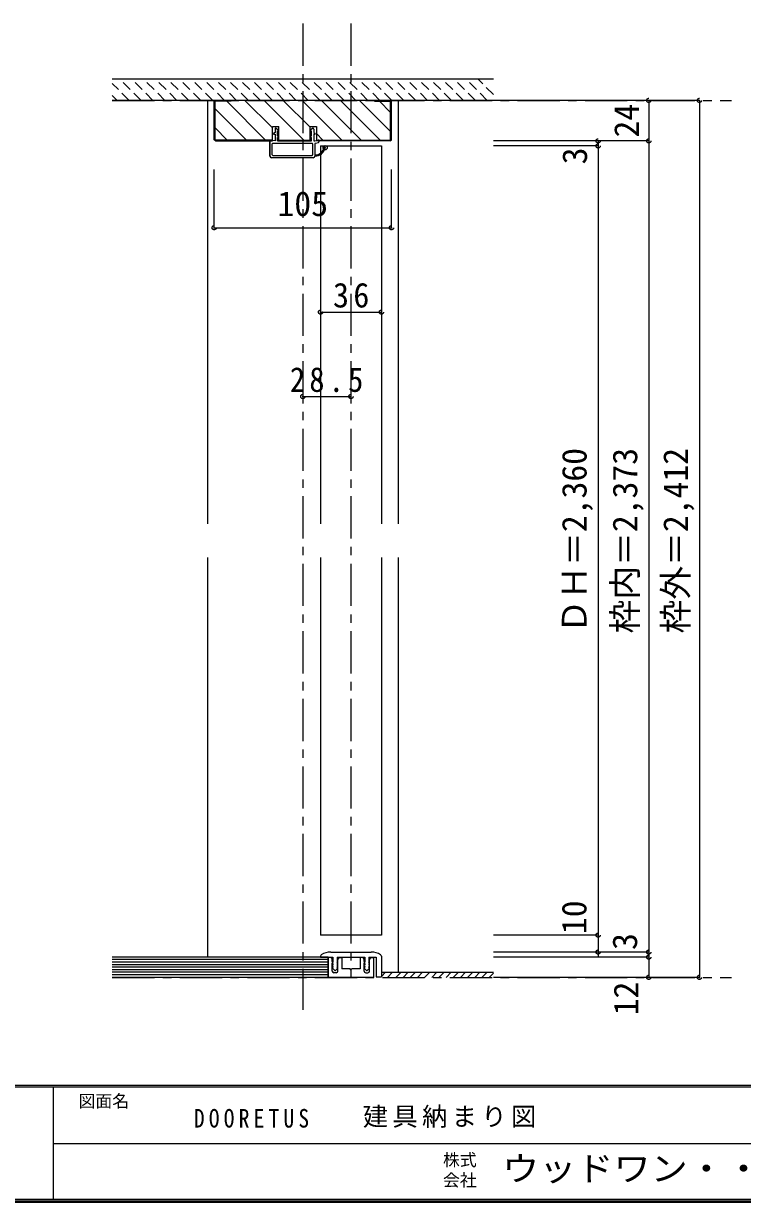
# Model space of a CAD drawing. Units: millimetres at full size, sheet at 1:5. Extents: x -973 to 977, y -718 to 696.
# Drawn here: x -16 to 410, y -701 to -2 of the extents above; entities that cross this region are included whole.
import ezdxf
from ezdxf.enums import TextEntityAlignment as Align

# ---------------------------------------------------------------- set-up
doc = ezdxf.new("R2010")
doc.units = ezdxf.units.MM
doc.header["$LTSCALE"] = 5
doc.header["$PDMODE"] = 32
doc.header["$PDSIZE"] = 2.5
doc.linetypes.add('CHAIN1', pattern=[8, 5, -1, 1, -1])
doc.linetypes.add('DASHED1', pattern=[1.8, 1.2, -0.6])
for name, color, linetype in [('0-0_補助線', 7, 'Continuous'), ('0-1_通り芯', 4, 'CHAIN1'), ('0-3_仕上げ', 7, 'Continuous'), ('0-4_枠', 3, 'Continuous'), ('0-6_扉', 6, 'Continuous'), ('0-7_金物', 7, 'Continuous'), ('0-B_寸法', 4, 'DASHED1'), ('0-C_ハッチ', 4, 'Continuous'), ('F-0_補助線', 7, 'Continuous'), ('F-1_枠', 6, 'Continuous'), ('F-A_文字', 7, 'Continuous')]:
    doc.layers.add(name, color=color, linetype=linetype)
doc.styles.add('ＭＳ ゴシック', font='')
doc.styles.get('ＭＳ ゴシック').set_extended_font_data('MS Gothic')

# ---------------------------------------------------------------- blocks, each defined once
blk = doc.blocks.new('2')
at = {"layer": '0-0_補助線'}
for p, q in [((-9.846, -9.622), (-9.846, 15.078)), ((-8.846, 16.078), (0.354, 16.078)), ((-8.846, 15.878), (0.637, 15.878)), ((-8.446, 14.378), (-8.446, -8.922)), ((-8.146, 14.678), (-1.546, 14.678)), ((-1.246, 14.378), (-1.246, -8.922)), ((0.154, 11.653), (2.154, 11.653)), ((0.154, 11.653), (0.154, -8.497)), ((2.154, 10.953), (2.154, 11.653)), ((3.154, 11.653), (2.512, 10.83)), ((3.154, 11.653), (6.154, 11.653)), ((4.154, 13.753), (4.154, 13.053)), ((5.154, 13.053), (4.512, 13.876)), ((7.154, 13.053), (5.154, 13.053)), ((6.154, 10.953), (6.154, 11.653)), ((7.558, 12.258), (6.516, 10.835)), ((-1.48, -10.622), (-8.846, -10.622)), ((-1.546, -9.222), (-8.146, -9.222)), ((-1.189, -10.85), (-0.732, -12.694)), ((0.354, -12.922), (-0.441, -12.922)), ((0.154, -8.497), (2.154, -8.497)), ((4.154, -9.897), (0.154, -9.897)), ((0.154, -9.897), (0.154, -10.622)), ((0.154, -10.622), (0.645, -12.548)), ((2.154, -7.797), (2.154, -8.497)), ((3.154, -8.497), (2.512, -7.674)), ((3.154, -8.497), (6.154, -8.497)), ((4.154, -10.597), (4.154, -9.897)), ((5.154, -9.897), (4.512, -10.72)), ((7.154, -9.897), (5.154, -9.897)), ((6.154, -7.797), (6.154, -8.497)), ((7.558, -9.101), (6.516, -7.679))]:
    blk.add_line(p, q, dxfattribs=at)
for points in [[(-9.646, 15.078), (-9.646, -9.622), (-9.846, -9.622)], [(4.154, 13.053), (0.154, 13.053), (0.649, 15.723)]]:
    blk.add_lwpolyline(points, dxfattribs=at)
for centre, radius, start, end in [((-8.846, 15.078), 1, 90, 180), ((-8.846, 15.078), 0.8, 90, 180), ((-8.146, 14.378), 0.3, 90, 180), ((-1.546, 14.378), 0.3, 0, 90), ((0.354, 15.778), 0.3, 349.49875, 90), ((2.354, 10.953), 0.2, 180, 322.03043), ((4.354, 13.753), 0.2, 37.96957, 180), ((6.354, 10.953), 0.2, 180, 323.78053), ((7.154, 12.553), 0.5, 323.78053, 90), ((-8.846, -9.622), 1, 180, 270), ((-2.846, -10.72), 6, 179.06153, 259.29815), ((-8.146, -8.922), 0.3, 180, 270), ((-2.846, -10.72), 5.3, 178.93757, 259.29815), ((-1.546, -8.922), 0.3, 270, 0), ((-1.48, -10.922), 0.3, 13.9282, 90), ((-0.441, -12.622), 0.3, 193.9282, 270), ((0.354, -12.622), 0.3, 270, 14.29438), ((2.354, -7.797), 0.2, 37.96957, 180), ((4.354, -10.597), 0.2, 180, 322.03043), ((6.354, -7.797), 0.2, 36.21947, 180), ((7.154, -9.397), 0.5, 270, 36.21947), ((-3.896, -16.272), 0.35, 259.29815, 79.29815)]:
    blk.add_arc(centre, radius, start, end, dxfattribs=at)
blk.add_point((-3.896, -16.622), dxfattribs=at)

msp = doc.modelspace()

# ---------------------------------------------------------------- linework, layer by layer
at = {"layer": '0-1_通り芯'}
for p, q in [((149.51, -2.5), (149.51, -586.681)), ((178.01, -2.5), (178.01, -567.5)), ((36.653, -48), (403.367, -48)), ((36.653, -567.5), (403.367, -567.5))]:
    msp.add_line(p, q, dxfattribs=at)
at = {"layer": '0-3_仕上げ'}
for p, q in [((164.51, -557), (36.653, -557)), ((164.51, -558.5), (36.653, -558.5)), ((164.51, -560), (36.653, -560)), ((164.51, -561.5), (36.653, -561.5)), ((164.51, -563), (36.653, -563)), ((164.51, -564.5), (36.653, -564.5)), ((196.01, -564.5), (262.367, -564.5)), ((164.51, -566), (36.653, -566))]:
    msp.add_line(p, q, dxfattribs=at)
at = {"layer": '0-3_仕上げ', "color": 2}
msp.add_line((164.51, -567.5), (36.653, -567.5), dxfattribs=at)
msp.add_lwpolyline([(164.51, -567.5), (164.51, -555.5), (36.653, -555.5)], dxfattribs=at)
at = {"layer": '0-4_枠', "color": 4}
for p, q in [((97.01, -48), (93.01, -48)), ((93.01, -48), (93.01, -298.75)), ((202.01, -48), (206.01, -48)), ((206.01, -48), (206.01, -298.75)), ((93.01, -318.75), (93.01, -555.5)), ((206.01, -318.75), (206.01, -564.5))]:
    msp.add_line(p, q, dxfattribs=at)
at = {"layer": '0-4_枠'}
for p, q in [((202.01, -48), (97.01, -48)), ((97.51, -71.086), (97.51, -48.5)), ((107.01, -48.5), (97.51, -48.5)), ((107.01, -48), (107.01, -48.5)), ((192.01, -48.5), (192.01, -48)), ((192.01, -48.5), (201.51, -48.5)), ((201.51, -71.086), (201.51, -48.5)), ((131.51, -63.5), (135.21, -63.5)), ((131.51, -72), (131.51, -63.5)), ((135.21, -72), (135.21, -63.5)), ((153.81, -72), (153.81, -63.5)), ((97.925, -71.5), (97.51, -71.086)), ((97.717, -72), (131.51, -72)), ((131.51, -71.5), (97.925, -71.5)), ((135.21, -71.5), (153.81, -71.5)), ((135.21, -72), (153.81, -72)), ((157.51, -71.5), (201.096, -71.5)), ((201.303, -72), (157.51, -72)), ((201.096, -71.5), (201.51, -71.086))]:
    msp.add_line(p, q, dxfattribs=at)
for points in [[(97.717, -72), (97.01, -71.293), (97.01, -48)], [(201.303, -72), (202.01, -71.293), (202.01, -48)], [(153.81, -63.5), (157.51, -63.5), (157.51, -72)]]:
    msp.add_lwpolyline(points, dxfattribs=at)
at = {"layer": '0-6_扉'}
for p, q in [((160.01, -75), (196.01, -75)), ((160.01, -75), (160.01, -298.75)), ((196.01, -75), (196.01, -298.75)), ((160.01, -318.75), (160.01, -542.5)), ((196.01, -318.75), (196.01, -542.5)), ((196.01, -542.5), (160.01, -542.5))]:
    msp.add_line(p, q, dxfattribs=at)
at = {"layer": '0-7_金物'}
for p, q in [((160.01, -555.017), (160.01, -555.5)), ((160.01, -555.5), (167.36, -555.5)), ((164.51, -567.5), (164.51, -555.8)), ((165.96, -555.8), (164.51, -555.8)), ((164.61, -555.8), (164.61, -567.5)), ((166.01, -552.5), (190.01, -552.5)), ((166.96, -558.05), (166.96, -556.8)), ((166.96, -558.05), (167.167, -558.396)), ((167.153, -558.846), (167.36, -558.5)), ((167.36, -555.5), (167.36, -558.5)), ((169.86, -555.5), (169.86, -558.5)), ((169.86, -555.5), (186.16, -555.5)), ((170.067, -558.846), (169.86, -558.5)), ((170.26, -558.05), (170.053, -558.396)), ((170.26, -558.05), (170.26, -556.8)), ((171.26, -555.8), (172.61, -555.8)), ((172.61, -555.8), (172.61, -562.5)), ((184.76, -555.8), (183.41, -555.8)), ((183.41, -555.8), (183.41, -562.5)), ((185.76, -558.05), (185.76, -556.8)), ((185.76, -558.05), (185.968, -558.396)), ((185.953, -558.846), (186.16, -558.5)), ((186.16, -555.5), (186.16, -558.5)), ((188.66, -555.5), (188.66, -558.5)), ((188.66, -555.5), (193.01, -555.5)), ((188.867, -558.846), (188.66, -558.5)), ((189.06, -558.05), (188.853, -558.396)), ((189.06, -558.05), (189.06, -556.8)), ((190.06, -555.8), (191.51, -555.8)), ((191.41, -555.8), (191.41, -567.5)), ((191.51, -567.5), (191.51, -555.8)), ((193.01, -555.5), (193.01, -567.2)), ((196.01, -555.017), (196.01, -567.2)), ((166.96, -559.05), (167.167, -558.704)), ((166.96, -563.8), (166.96, -559.05)), ((167.153, -559.154), (167.36, -559.5)), ((167.153, -560.346), (167.36, -560)), ((167.153, -560.654), (167.36, -561)), ((167.153, -561.846), (167.36, -561.5)), ((168.244, -563.34), (167.19, -562.204)), ((167.36, -559.5), (167.36, -560)), ((167.36, -561), (167.36, -561.5)), ((169.26, -564.8), (167.96, -564.8)), ((170.03, -562.204), (168.977, -563.34)), ((170.067, -559.154), (169.86, -559.5)), ((169.86, -559.5), (169.86, -560)), ((170.067, -560.346), (169.86, -560)), ((170.067, -560.654), (169.86, -561)), ((169.86, -561), (169.86, -561.5)), ((170.067, -561.846), (169.86, -561.5)), ((170.26, -559.05), (170.053, -558.704)), ((170.26, -563.8), (170.26, -559.05)), ((177.51, -562.5), (172.61, -562.5)), ((178.01, -563), (177.51, -562.5)), ((178.01, -563), (178.51, -562.5)), ((183.41, -562.5), (178.51, -562.5)), ((185.76, -559.05), (185.968, -558.704)), ((185.76, -563.8), (185.76, -559.05)), ((185.953, -559.154), (186.16, -559.5)), ((185.953, -560.346), (186.16, -560)), ((185.953, -560.654), (186.16, -561)), ((185.953, -561.846), (186.16, -561.5)), ((187.044, -563.34), (185.99, -562.204)), ((186.16, -559.5), (186.16, -560)), ((186.16, -561), (186.16, -561.5)), ((186.76, -564.8), (188.06, -564.8)), ((188.83, -562.204), (187.777, -563.34)), ((188.867, -559.154), (188.66, -559.5)), ((188.66, -559.5), (188.66, -560)), ((188.867, -560.346), (188.66, -560)), ((188.867, -560.654), (188.66, -561)), ((188.66, -561), (188.66, -561.5)), ((188.867, -561.846), (188.66, -561.5)), ((189.06, -559.05), (188.853, -558.704)), ((189.06, -563.8), (189.06, -559.05)), ((191.51, -567.5), (164.51, -567.5)), ((193.01, -567.2), (196.01, -567.2))]:
    msp.add_line(p, q, dxfattribs=at)
for centre, radius, start, end in [((161.01, -555.017), 1, 123.74899, 180), ((166.01, -562.5), 10, 90, 123.74899), ((165.96, -556.8), 1, 0, 90), ((166.91, -558.55), 0.3, 329.05368, 30.94635), ((170.31, -558.55), 0.3, 149.05365, 210.94632), ((171.26, -556.8), 1, 90, 180), ((184.76, -556.8), 1, 0, 90), ((185.71, -558.55), 0.3, 329.05368, 30.94635), ((189.11, -558.55), 0.3, 149.05365, 210.94632), ((190.06, -556.8), 1, 90, 180), ((190.01, -562.5), 10, 56.25101, 90), ((195.01, -555.017), 1, 0, 56.25101), ((167.96, -563.8), 1, 180, 270), ((167.41, -559), 0.3, 149.05366, 210.94634), ((167.41, -560.5), 0.3, 149.05366, 210.94634), ((167.41, -562), 0.3, 149.05366, 222.83826), ((168.61, -563), 0.5, 222.83826, 317.16174), ((169.26, -563.8), 1, 270, 0), ((169.81, -562), 0.3, 317.16174, 30.94634), ((169.81, -559), 0.3, 329.05366, 30.94634), ((169.81, -560.5), 0.3, 329.05366, 30.94634), ((186.76, -563.8), 1, 180, 270), ((186.21, -559), 0.3, 149.05366, 210.94634), ((186.21, -560.5), 0.3, 149.05366, 210.94634), ((186.21, -562), 0.3, 149.05366, 222.83826), ((187.41, -563), 0.5, 222.83826, 317.16174), ((188.06, -563.8), 1, 270, 0), ((188.61, -562), 0.3, 317.16174, 30.94634), ((188.61, -559), 0.3, 329.05366, 30.94634), ((188.61, -560.5), 0.3, 329.05366, 30.94634)]:
    msp.add_arc(centre, radius, start, end, dxfattribs=at)
at = {"layer": '0-B_寸法', "color": 2, "linetype": 'Continuous'}
for p, q in [((262.367, -35.5), (36.653, -35.5)), ((262.367, -48), (36.653, -48))]:
    msp.add_line(p, q, dxfattribs=at)
at = {"layer": '0-B_寸法'}
for p, q in [((46.625, -48), (36.653, -38.028)), ((53.696, -48), (41.196, -35.5)), ((60.768, -48), (48.268, -35.5)), ((67.839, -48), (55.339, -35.5)), ((74.91, -48), (62.41, -35.5)), ((81.981, -48), (69.481, -35.5)), ((89.052, -48), (76.552, -35.5)), ((96.123, -48), (83.623, -35.5)), ((103.194, -48), (90.694, -35.5)), ((110.265, -48), (97.765, -35.5)), ((117.336, -48), (104.836, -35.5)), ((124.407, -48), (111.907, -35.5)), ((131.478, -48), (118.978, -35.5)), ((138.549, -48), (126.049, -35.5)), ((145.62, -48), (133.12, -35.5)), ((152.691, -48), (140.191, -35.5)), ((159.762, -48), (147.262, -35.5)), ((166.834, -48), (154.334, -35.5)), ((173.905, -48), (161.405, -35.5)), ((180.976, -48), (168.476, -35.5)), ((188.047, -48), (175.547, -35.5)), ((195.118, -48), (182.618, -35.5)), ((202.189, -48), (189.689, -35.5)), ((209.26, -48), (196.76, -35.5)), ((216.331, -48), (203.831, -35.5)), ((223.402, -48), (210.902, -35.5)), ((230.473, -48), (217.973, -35.5)), ((237.544, -48), (225.044, -35.5)), ((244.615, -48), (232.115, -35.5)), ((251.686, -48), (239.186, -35.5)), ((258.757, -48), (246.257, -35.5)), ((262.367, -44.539), (253.328, -35.5)), ((39.554, -48), (36.653, -45.099))]:
    msp.add_line(p, q, dxfattribs=at)
at = {"layer": '0-B_寸法', "linetype": 'Continuous'}
for p, q in [((384.367, -48), (262.367, -48)), ((354.367, -48), (354.367, -567.5)), ((384.367, -48), (384.367, -567.5)), ((354.367, -72), (262.367, -72)), ((324.367, -75), (262.367, -75)), ((324.367, -72), (324.367, -555.5)), ((97.01, -123.422), (97.01, -88.9)), ((160.01, -173.422), (196.01, -173.422)), ((149.51, -223.422), (178.01, -223.422)), ((324.367, -542.5), (262.367, -542.5)), ((354.367, -552.5), (262.367, -552.5)), ((354.367, -555.5), (262.367, -555.5)), ((384.367, -567.5), (262.367, -567.5))]:
    msp.add_line(p, q, dxfattribs=at)
msp.add_lwpolyline([(97.01, -123.422), (202.01, -123.422), (202.01, -88.9)], dxfattribs=at)
at = {"layer": '0-B_寸法', "color": 7}
for p in [(354.367, -48), (384.367, -48), (324.367, -72), (324.367, -75), (354.367, -72), (97.01, -123.422), (202.01, -123.422), (160.01, -173.422), (196.01, -173.422), (149.51, -223.422), (178.01, -223.422), (324.367, -542.5), (324.367, -552.5), (354.367, -552.5), (354.367, -555.5), (354.367, -567.5), (384.367, -567.5)]:
    msp.add_point(p, dxfattribs=at)
at = {"layer": '0-C_ハッチ'}
for p, q in [((104.412, -48.5), (127.412, -71.5)), ((115.226, -48), (131.51, -64.284)), ((126.54, -48), (150.04, -71.5)), ((137.853, -48), (153.81, -63.957)), ((149.168, -48), (172.667, -71.5)), ((160.481, -48), (183.981, -71.5)), ((171.795, -48), (195.295, -71.5)), ((183.108, -48), (201.51, -66.402)), ((194.922, -48.5), (201.51, -55.088)), ((97.51, -52.912), (116.099, -71.5)), ((97.51, -64.225), (104.785, -71.5)), ((157.51, -67.657), (161.353, -71.5)), ((196.01, -566.911), (198.421, -564.5)), ((199.664, -567.5), (202.664, -564.5)), ((204.664, -567.5), (207.664, -564.5)), ((208.906, -567.5), (211.906, -564.5)), ((213.149, -567.5), (216.149, -564.5)), ((217.392, -567.5), (220.392, -564.5)), ((221.634, -567.5), (224.634, -564.5)), ((225.877, -567.5), (228.877, -564.5)), ((230.12, -567.5), (233.12, -564.5)), ((234.362, -567.5), (237.362, -564.5)), ((238.605, -567.5), (241.605, -564.5)), ((242.848, -567.5), (245.848, -564.5)), ((247.09, -567.5), (250.09, -564.5)), ((251.333, -567.5), (254.333, -564.5)), ((255.575, -567.5), (258.575, -564.5)), ((259.818, -567.5), (262.367, -564.951))]:
    msp.add_line(p, q, dxfattribs=at)
at = {"layer": 'F-1_枠'}
for p, q in [((976.653, -631.667), (-973.347, -631.667)), ((976.653, -632.5), (-973.347, -632.5)), ((1.653, -632.5), (1.653, -699.167)), ((1.653, -665.833), (974.986, -665.834)), ((976.653, -699.167), (-973.347, -699.167)), ((976.653, -700), (-973.347, -700)), ((976.653, -700.833), (-973.347, -700.833))]:
    msp.add_line(p, q, dxfattribs=at)

# ---------------------------------------------------------------- block references
at = {"layer": '0-0_補助線', "rotation": 90}
msp.add_blockref('2', (146.088, -72.154), dxfattribs=at)

# ---------------------------------------------------------------- texts
at = {"layer": '0-B_寸法', "color": 7, "style": 'ＭＳ ゴシック'}
for s, p in [('24', (352.877, -70)), ('3', (322.204, -85.885)), ('ＤＨ＝2,360', (321.958, -363.75)), ('枠内＝2,373', (351.958, -363.75)), ('枠外＝2,412', (381.958, -363.75)), ('10', (321.867, -541.875)), ('3', (351.867, -551.25)), ('12', (352.584, -589.995))]:
    msp.add_text(s, height=14.66, rotation=90, dxfattribs=at).set_placement(p, align=Align.BOTTOM_LEFT)
msp.add_text('105', height=14.66, dxfattribs=at).set_placement((134.51, -120.922), align=Align.BOTTOM_LEFT)
at = {"layer": '0-B_寸法', "color": 7, "char_height": 14.66, "attachment_point": 7, "style": 'ＭＳ ゴシック'}
for s, insert in [('\\T1.27;\\W0.95;36', (167.385, -170.922)), ('\\T1.28;\\W0.9;28.5', (141.885, -220.922))]:
    msp.add_mtext(s, dxfattribs=dict(at, insert=insert))
at = {"layer": 'F-0_補助線', "char_height": 11, "attachment_point": 7, "style": 'ＭＳ ゴシック'}
for s, insert in [('\\T1.39;\\W0.85;DOORETUS', (84.986, -656.667)), ('\\T1.17;建具納まり図', (184.986, -656.667))]:
    msp.add_mtext(s, dxfattribs=dict(at, insert=insert))
at = {"layer": 'F-A_文字', "style": 'ＭＳ ゴシック'}
for s, p in [('図面名', (16.653, -646.667)), ('株式', (232.486, -681.5)), ('会社', (232.486, -693.5))]:
    msp.add_text(s, height=7.331, dxfattribs=at).set_placement(p, align=Align.BOTTOM_LEFT)
at = {"layer": 'F-A_文字', "style": 'ＭＳ ゴシック', "width": 1.1}
msp.add_text('ウッドワン・・・', height=14.66, dxfattribs=at).set_placement((267.486, -692.5), align=Align.BOTTOM_LEFT)

doc.saveas('drawing.dxf')
